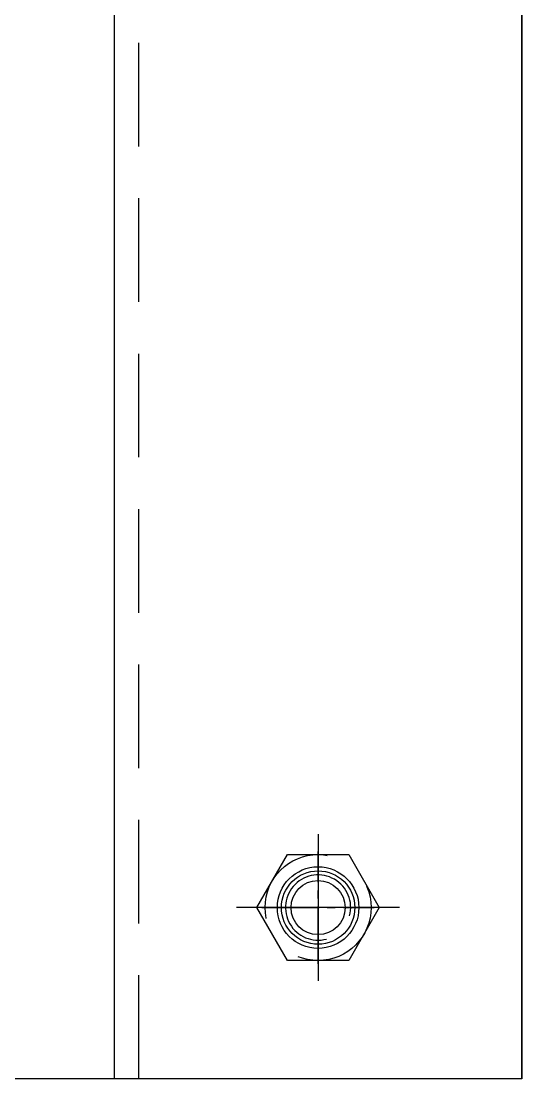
# Model space of a CAD drawing. Header units: millimetres. Extents: x 24815 to 36799, y -9299 to 5469.
# Drawn here: x 35739.1 to 35800.6, y 1875 to 2004.7 of the extents above; entities that cross this region are included whole.
import ezdxf

# ---------------------------------------------------------------- set-up
doc = ezdxf.new("R2010")
doc.units = ezdxf.units.MM
for name, pattern in [('CENTER', [50.8, 31.75, -6.35, 6.35, -6.35]), ('CENTER1', [10, 7, -1, 1, -1]), ('HIDDEN', [9.525, 6.35, -3.175]), ('HIDDENX2', [19.05, 12.7, -6.35])]:
    doc.linetypes.add(name, pattern=pattern)
for name, color, linetype in [('______', 7, 'Continuous'), ('CENTER', 1, 'CENTER'), ('HIDDEN', 2, 'HIDDEN'), ('THIN', 3, 'Continuous')]:
    doc.layers.add(name, color=color, linetype=linetype)

# ---------------------------------------------------------------- blocks, each defined once
blk = doc.blocks.new('i5thagdfvgsafadsfsdf')
at = {"color": 4}
for p, q in [((14462.22, 10039.27), (14462.22, 10529.27)), ((14512.22, 10039.27), (14512.22, 10529.27)), ((14512.22, 10039.27), (14462.22, 10039.27)), ((14512.22, 10039.27), (14462.22, 10039.27))]:
    blk.add_line(p, q, dxfattribs=at)
at = {"color": 2, "linetype": 'HIDDENX2'}
blk.add_lwpolyline([(14490.97, 10053.77), (14483.47, 10053.77), (14479.71, 10060.27), (14483.47, 10066.77), (14490.97, 10066.77), (14494.72, 10060.27), (14490.97, 10053.77)], dxfattribs=at)
blk.add_circle((14487.22, 10060.27), 6.5, dxfattribs=at)
at = {"color": 4}
blk.add_circle((14487.22, 10060.27), 5, dxfattribs=at)
blk.add_circle((14487.22, 10060.27), 3.32)
at = {"layer": 'CENTER'}
for p, q in [((14487.22, 10069.27), (14487.22, 10051.27)), ((14497.22, 10060.27), (14477.21, 10060.27))]:
    blk.add_line(p, q, dxfattribs=at)
at = {"layer": 'HIDDEN', "color": 2, "linetype": 'HIDDENX2'}
blk.add_line((14465.22, 10039.27), (14465.22, 10529.27), dxfattribs=at)
at = {"layer": 'THIN'}
blk.add_arc((14487.22, 10060.27), 4, 345, 285, dxfattribs=at)
blk = doc.blocks.new('A$C6B021DFF')
at = {"layer": '______'}
blk.add_blockref('i5thagdfvgsafadsfsdf', (-13873.46, -9926.27), dxfattribs=at)
blk = doc.blocks.new('A$C4D457A5A')
at = {"color": 32}
for p, q in [((335, 21), (335, -189)), ((335, -189), (-25, -189))]:
    blk.add_line(p, q, dxfattribs=at)
at = {"color": 1, "linetype": 'CENTER1'}
for p, q in [((310, -174.89), (310, -161.11)), ((303.11, -168), (316.89, -168))]:
    blk.add_line(p, q, dxfattribs=at)
at = {"color": 32}
blk.add_circle((310, -168), 4.5, dxfattribs=at)

msp = doc.modelspace()

# ---------------------------------------------------------------- block references
for name, p in [('A$C6B021DFF', (35161.807, 1761.99)), ('A$C4D457A5A', (35465.567, 2063.99))]:
    msp.add_blockref(name, p)

doc.saveas('drawing.dxf')
